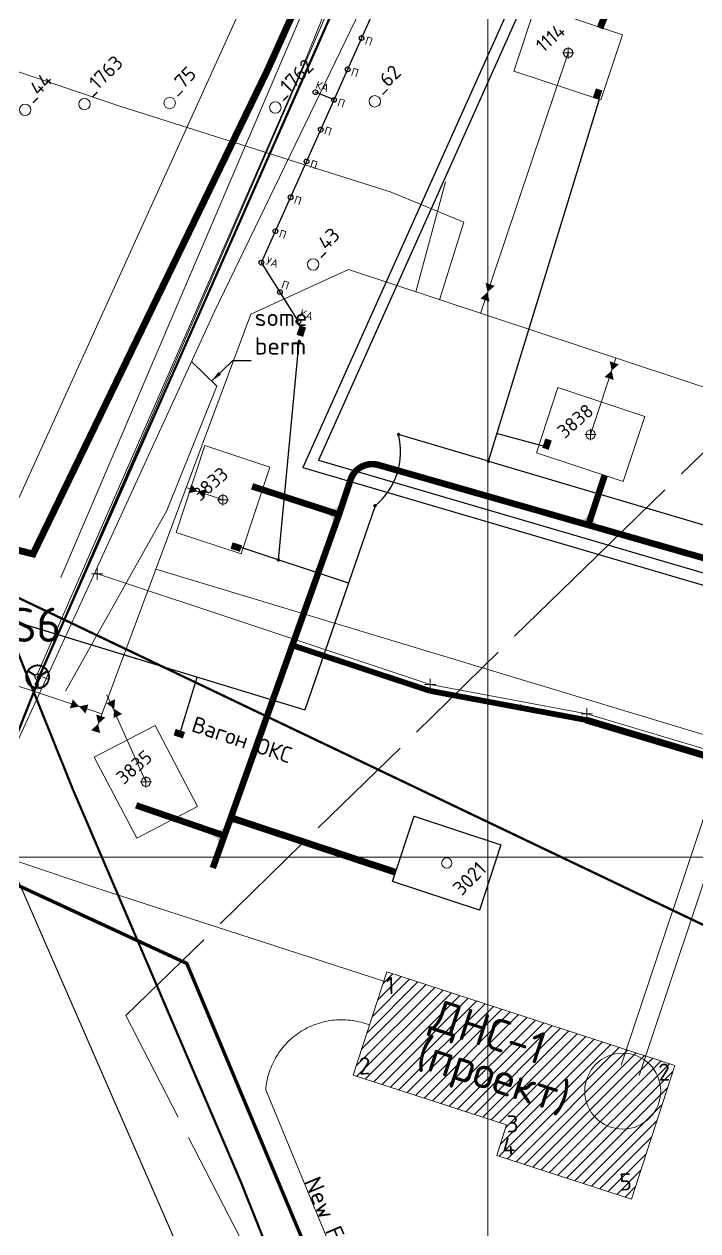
# Model space of a CAD drawing. Header units: millimetres. Extents: x 519 to 9564855, y -810 to 5021775.
# Drawn here: x 9528594 to 9529184, y 4998673 to 4999729 of the extents above; entities that cross this region are included whole.
import ezdxf

# ---------------------------------------------------------------- set-up
doc = ezdxf.new("R2010")
doc.units = ezdxf.units.MM
doc.header["$LTSCALE"] = 2
doc.header["$MEASUREMENT"] = 0
doc.header["$PDMODE"] = 2
doc.header["$PDSIZE"] = 5
for name, pattern in [('92051501$0$DASHED', [0.75, 0.5, -0.25]), ('92051501$0$GROUND1', [60, 50, -10]), ('92051501$0$GROUND2', [35, 25, -10]), ('DASHED', [0.75, 0.5, -0.25]), ('DASHED2', [9.525, 6.35, -3.175])]:
    doc.linetypes.add(name, pattern=pattern)
for name, color, linetype in [('Existing roads', 41, 'Continuous'), ('FIBERGLASS', 212, 'Continuous'), ('Future Roads', 44, 'Continuous'), ('GRID_PULKOVO', 7, 'Continuous'), ('OilColl&Flowlines', 3, 'Continuous'), ('OLD WELLS(dr.bfr2000)', 24, 'Continuous'), ('PAS_CONTROL', 7, 'Continuous'), ('PPLINE_WAT', 7, 'WTR_LINE'), ('ROAD_FIELD', 255, '92051501$0$GROUND2'), ('stage 7.frame', 7, 'Continuous'), ('Stage 9.Frame&Text', 7, 'Continuous'), ('МГ-земельный участок', 7, 'Continuous'), ('Скважины на 2015 год', 7, 'Continuous')]:
    doc.layers.add(name, color=color, linetype=linetype)
for name, color, linetype, lineweight in [('PPLINE_GAS', 4, 'GAS_LINE', 30), ('WELLS(drilled after 2000y)', 6, 'Continuous', 40), ('Новый водовод', 5, 'g_122_vpr', 30), ('СНГ_трубопроводы', 244, 'Continuous', 50), ('Электро', 1, 'Continuous', 30), ('Электроснаб', 1, 'Continuous', 18), ('Электроснабжене', 1, 'Continuous', 18)]:
    doc.layers.add(name, color=color, linetype=linetype, lineweight=lineweight)
doc.styles.add('92051501$0$STANDARD', font='simplex.shx')
doc.styles.add('Elect', font='isocpeur.ttf')
doc.styles.add('Line_GUGK', font='')
doc.styles.get("Standard").update_dxf_attribs({"font": 'isocpeur.ttf', "width": 0.5})
doc.styles.get('Line_GUGK').set_extended_font_data('Bm431', italic=True)
doc.linetypes.add('g_122_vpr', pattern='A,2,-2,3,-0.6,["Впр",Line_GUGK,S=2,R=0,X=0,Y=-1],-6.4,3,-2,8,-2,8,-2,6', length=45)
doc.linetypes.add('GAS_LINE', pattern='A,0.5,-0.2,["G",92051501$0$STANDARD,S=0.1,R=0,X=-0.1,Y=-0.05],-0.05', length=0.75)
doc.linetypes.add('OIL_LINE', pattern='A,0.5,-0.2,["O",92051501$0$STANDARD,S=0.1,R=0,X=-0.1,Y=-0.05],-0.05', length=0.75)
doc.linetypes.add('WTR_LINE', pattern='A,0.5,-0.2,["W",92051501$0$STANDARD,S=0.1,R=0,X=-0.1,Y=-0.05],-0.05', length=0.75)
doc.dimstyles.new('ISO-25', dxfattribs={"dimtxt": 15, "dimasz": 10, "dimexe": 5, "dimexo": 5, "dimgap": 5, "dimtad": 1, "dimtxsty": 'Standard', "dimblk": 'OBLIQUE', "dimcen": 50, "dimadec": 0, "dimazin": 0, "dimtfac": 1, "dimtmove": 0, "dimatfit": 3, "dimfxl": 0, "dimarcsym": 0})

# ---------------------------------------------------------------- blocks, each defined once
blk = doc.blocks.new('_Oblique')
at = {"color": 0, "linetype": 'ByBlock', "lineweight": -2}
blk.add_line((-0.5, -0.5), (0.5, 0.5), dxfattribs=at)
blk = doc.blocks.new('92051501$0$WELLPAD')
at = {"flags": 128}
blk.add_lwpolyline([(40, -30), (-40, -30), (-40, 30), (40, 30)], close=True, dxfattribs=at)

msp = doc.modelspace()

# ---------------------------------------------------------------- hatches: boundary and pattern name
at = {"layer": 'Existing roads', "lineweight": 0}
h = msp.add_hatch(color=256, dxfattribs=at)
edge = h.paths.add_edge_path()
edge.add_line((9528860.43191, 4999302.73974), (9528859.50634, 4999299.88609))
edge.add_arc((9528858.17095, 4999293.51196), 6.51252, 1.07752749, 78.16756632, ccw=False)
edge.add_line((9528864.68232, 4999293.63443), (9528866.9499, 4999300.62566))
edge.add_line((9528866.9499, 4999300.62566), (9528869.21748, 4999307.61688))
edge.add_arc((9528864.0176, 4999311.53786), 6.51252, -114.10819536, -37.01815656, ccw=False)
edge.add_line((9528861.35749, 4999305.59339), (9528860.43191, 4999302.73974))
h = msp.add_hatch(color=256, dxfattribs=at)
edge = h.paths.add_edge_path()
edge.add_line((9529090.61352, 4999299.56659), (9529087.76539, 4999300.50899))
edge.add_arc((9529081.39924, 4999301.88197), 6.51252, 270.73939806, 347.82943688, ccw=False)
edge.add_line((9529081.48328, 4999295.37), (9529088.46101, 4999293.0612))
edge.add_line((9529088.46101, 4999293.0612), (9529095.43873, 4999290.7524))
edge.add_arc((9529099.39033, 4999295.92905), 6.51252, 155.55367521, 232.64371401, ccw=False)
edge.add_line((9529093.46166, 4999298.62419), (9529090.61352, 4999299.56659))
h = msp.add_hatch(color=256, dxfattribs=at)
edge = h.paths.add_edge_path()
edge.add_line((9528760.0686, 4999021.37472), (9528759.14303, 4999018.52107))
edge.add_arc((9528757.80764, 4999012.14693), 6.51252, 1.07752749, 78.16756632, ccw=False)
edge.add_line((9528764.319, 4999012.2694), (9528766.58659, 4999019.26063))
edge.add_line((9528766.58659, 4999019.26063), (9528768.85417, 4999026.25185))
edge.add_arc((9528763.65428, 4999030.17283), 6.51252, -114.10819536, -37.01815656, ccw=False)
edge.add_line((9528760.99417, 4999024.22836), (9528760.0686, 4999021.37472))
at = {"layer": 'Future Roads', "linetype": 'ByBlock', "lineweight": 0, "ltscale": 25}
h = msp.add_hatch(color=256, dxfattribs=at)
edge = h.paths.add_edge_path()
edge.add_line((9528782.23125, 4999032.08306), (9528783.15682, 4999034.93671))
edge.add_arc((9528784.49221, 4999041.31085), 6.51252, -178.92247251, -101.83243368, ccw=False)
edge.add_line((9528777.98085, 4999041.18838), (9528775.71326, 4999034.19715))
edge.add_line((9528775.71326, 4999034.19715), (9528773.44568, 4999027.20592))
edge.add_arc((9528778.64556, 4999023.28494), 6.51252, -294.10819536, -217.01815656, ccw=False)
edge.add_line((9528781.30567, 4999029.22941), (9528782.23125, 4999032.08306))
at = {"layer": 'Скважины на 2015 год', "linetype": 'ByBlock', "lineweight": 0, "ltscale": 5}
h = msp.add_hatch(dxfattribs=at)
h.set_pattern_fill('ANSI31', color=5, scale=55, style=0)
h.paths.add_polyline_path([(9529163.58846, 4998817.94327), (9528911.56846, 4998899.83327), (9528882.21064, 4998809.4833), (9529016.30902, 4998765.9101), (9529007.65619, 4998739.28064), (9529125.5778, 4998700.96383)])
h.paths.add_polyline_path([(9529111.57036, 4998704.63677), (9529129.56419, 4998705.10787), (9529128.97532, 4998727.60016), (9529110.98149, 4998727.12906)], flags=25)
h.paths.add_polyline_path([(9529009.07568, 4998735.87204), (9529028.569, 4998736.3824), (9529027.98013, 4998758.87469), (9529008.48681, 4998758.36433)], flags=25)
h.paths.add_polyline_path([(9529012.81828, 4998755.39792), (9529030.81211, 4998755.86902), (9529030.22324, 4998778.36131), (9529012.22941, 4998777.89021)], flags=24)
h.paths.add_polyline_path([(9528907.40173, 4998876.3427), (9528922.39659, 4998876.73528), (9528921.80772, 4998899.22757), (9528906.81286, 4998898.83499)], flags=24)
h.paths.add_polyline_path([(9529145.6311, 4998800.6541), (9529163.62494, 4998801.1252), (9529163.03607, 4998823.61749), (9529145.04223, 4998823.1464)], flags=9)
h.paths.add_polyline_path([(9528920.20355, 4998802.78152), (9529078.10982, 4998751.7154), (9529096.2859, 4998807.91932), (9528938.37963, 4998858.98545)], flags=24)
h.paths.add_polyline_path([(9528936.47645, 4998840.5707), (9529048.2152, 4998804.43493), (9529063.14555, 4998850.60244), (9528951.40679, 4998886.73821)], flags=24)
h.paths.add_polyline_path([(9528883.63013, 4998806.0747), (9528901.62396, 4998806.5458), (9528901.03509, 4998829.03809), (9528883.04125, 4998828.567)], flags=25)
at = {"layer": 'Электро'}
msp.add_hatch(color=256, dxfattribs=at).paths.add_polyline_path([(9529091.74474, 4999664.43036), (9529097.35698, 4999662.57337), (9529100.06421, 4999670.75523), (9529094.45197, 4999672.61222)])
at = {"layer": 'Электро', "ltscale": 7.5}
for points in [[(9528832.66505, 4999457.05947), (9528838.28411, 4999455.22324), (9528840.96107, 4999463.41505), (9528835.34201, 4999465.25128)], [(9529047.57156, 4999358.24455), (9529053.19062, 4999356.40833), (9529055.86759, 4999364.60014), (9529050.24853, 4999366.43636)], [(9528776.66118, 4999275.52287), (9528774.82169, 4999269.90488), (9528783.01194, 4999267.22315), (9528784.85143, 4999272.84115)], [(9528726.86561, 4999112.26337), (9528725.02612, 4999106.64538), (9528733.21638, 4999103.96366), (9528735.05587, 4999109.58165)]]:
    msp.add_hatch(color=256, dxfattribs=at).paths.add_polyline_path(points)
at = {"layer": 'Электроснаб', "linetype": 'ByBlock', "lineweight": 0}
msp.add_hatch(color=1, dxfattribs=at).paths.add_polyline_path([(9529091.74474, 4999664.43036), (9529097.35698, 4999662.57337), (9529100.06421, 4999670.75523), (9529094.45197, 4999672.61222)])
at = {"layer": 'Электроснаб', "linetype": 'ByBlock', "lineweight": 0, "ltscale": 7.5}
for points in [[(9528832.66505, 4999457.05947), (9528838.28411, 4999455.22324), (9528840.96107, 4999463.41505), (9528835.34201, 4999465.25128)], [(9529047.57156, 4999358.24455), (9529053.19062, 4999356.40833), (9529055.86759, 4999364.60014), (9529050.24853, 4999366.43636)], [(9528776.66118, 4999275.52287), (9528774.82169, 4999269.90488), (9528783.01194, 4999267.22315), (9528784.85143, 4999272.84115)], [(9528726.86561, 4999112.26337), (9528725.02612, 4999106.64538), (9528733.21638, 4999103.96366), (9528735.05587, 4999109.58165)]]:
    msp.add_hatch(color=1, dxfattribs=at).paths.add_polyline_path(points)
at = {"layer": 'Электроснабжене', "linetype": 'ByBlock', "lineweight": 0}
msp.add_hatch(color=1, dxfattribs=at).paths.add_polyline_path([(9529091.74474, 4999664.43036), (9529097.35698, 4999662.57337), (9529100.06421, 4999670.75523), (9529094.45197, 4999672.61222)])
at = {"layer": 'Электроснабжене', "linetype": 'ByBlock', "lineweight": 0, "ltscale": 7.5}
for points in [[(9528832.66505, 4999457.05947), (9528838.28411, 4999455.22324), (9528840.96107, 4999463.41505), (9528835.34201, 4999465.25128)], [(9529047.57156, 4999358.24455), (9529053.19062, 4999356.40833), (9529055.86759, 4999364.60014), (9529050.24853, 4999366.43636)], [(9528776.66118, 4999275.52287), (9528774.82169, 4999269.90488), (9528783.01194, 4999267.22315), (9528784.85143, 4999272.84115)], [(9528726.86561, 4999112.26337), (9528725.02612, 4999106.64538), (9528733.21638, 4999103.96366), (9528735.05587, 4999109.58165)]]:
    msp.add_hatch(color=1, dxfattribs=at).paths.add_polyline_path(points)

# ---------------------------------------------------------------- linework, layer by layer
at = {"color": 0, "linetype": 'ByBlock', "lineweight": 0, "ltscale": 25}
for p, q in [((9528740.9, 4999433.4), (9528762.8, 4999412.1)), ((9528719.1, 4999303.5), (9528762.8, 4999412.1)), ((9528630.6, 4999145.4), (9528719.1, 4999303.5))]:
    msp.add_line(p, q, dxfattribs=at)
at = {"color": 5, "lineweight": 0, "ltscale": 80}
msp.add_line((9529028.63433, 4999133.55731), (9529028.4106, 4999130.86659), dxfattribs=at)
at = {"color": 5, "linetype": '92051501$0$DASHED', "lineweight": 0, "ltscale": 50, "const_width": 0.2}
msp.add_lwpolyline([(9528882.21064, 4998809.4833), (9528911.56846, 4998899.83327), (9529163.58846, 4998817.94327), (9529125.5778, 4998700.96383), (9529007.65619, 4998739.28064), (9529016.30902, 4998765.9101), (9528882.21064, 4998809.4833)], dxfattribs=at)
at = {"color": 5, "lineweight": 0, "ltscale": 80}
for p in [(9528658.08, 4999247.86), (9528949.5, 4999151.02), (9529086.5, 4999125.47)]:
    msp.add_point(p, dxfattribs=at)
at = {"layer": 'DEFPOINTS', "lineweight": 0, "ltscale": 80}
msp.add_point((9528658.08, 4999247.86), dxfattribs=at)
at = {"layer": 'DEFPOINTS', "color": 5, "lineweight": 0, "ltscale": 80}
msp.add_point((9528658.08, 4999247.86), dxfattribs=at)
at = {"layer": 'Existing roads', "lineweight": 0, "const_width": 6, "elevation": 0}
msp.add_lwpolyline([(9529098.06706, 4999725.29626), (9529142.28637, 4999836.82819)], dxfattribs=at)
at = {"layer": 'Existing roads', "lineweight": 0, "const_width": 5.7, "flags": 128}
msp.add_lwpolyline([(9528759.34942, 4998990.63947), (9528869.74502, 4999299.84584), (9528879.79845, 4999330.22957, -0.4023017074), (9528904.2882, 4999343.17519), (9529822.22452, 4999080.50772), (9529968.84441, 4999033.85959), (9530095.52172, 4998996.26986), (9530247.6434, 4998951.50905), (9530528.30128, 4998870.75569)], format="xyb", dxfattribs=at)
for points in [[(9529102.16578, 4999334.09623), (9529087.79507, 4999290.6647)], [(9528793.6477, 4999324.52778), (9528869.74502, 4999299.84584)], [(9528692.23157, 4999045.47902), (9528767.88223, 4999019.46024)]]:
    msp.add_lwpolyline(points, dxfattribs=at)
at = {"layer": 'FIBERGLASS', "lineweight": 0, "const_width": 2}
for points in [[(9528604.16921, 4999150.49247), (9528940.72, 4999913.7), (9528962.5, 4999903.48), (9529037.98, 5000080.4), (9528997.68, 5000092.66), (9529271.76, 5000686.06)], [(9528637.06814, 4999059.02785), (9528544.99095, 4999288.1334), (9528499.36737, 4999384.95153), (9528424.66621, 4999578.91928), (9528416.82596, 4999721.0156), (9528430.88916, 4999841.71112), (9528517.82, 5000065.15843)], [(9528920.47744, 4998373.22768), (9528783.67104, 4998716.52656), (9528637.06814, 4999059.02785)]]:
    msp.add_lwpolyline(points, dxfattribs=at)
at = {"layer": 'FIBERGLASS', "color": 3, "linetype": 'DASHED', "lineweight": 0, "ltscale": 0.07, "const_width": 3}
msp.add_lwpolyline([(9528010.58, 5000051.16), (9527699.68, 4999386.58), (9528736.56, 4998907.18), (9529366.4667, 4997403.7465)], dxfattribs=at)
at = {"layer": 'Future Roads', "linetype": 'ByBlock', "lineweight": 0, "ltscale": 25, "const_width": 6, "elevation": 0.00005}
for points in [[(9528517.44335, 4999286.64091), (9528602.1, 4999265.32), (9528806.81, 4999687.83), (9528922.33608, 4999944.01899)], [(9529085.66938, 4999120.14263), (9529573.69273, 4998974.16947)], [(9528919.20728, 4998986.88935), (9528775.04146, 4999034.59121)]]:
    msp.add_lwpolyline(points, dxfattribs=at)
at = {"layer": 'Future Roads', "lineweight": 0, "ltscale": 80, "const_width": 5}
for points in [[(9528949.05254, 4999145.63857), (9528830.55744, 4999184.89071)], [(9529086.05254, 4999120.08857), (9528949.05254, 4999145.63857), (9528949.05254, 4999145.63857)]]:
    msp.add_lwpolyline(points, dxfattribs=at)
at = {"layer": 'GRID_PULKOVO', "lineweight": 0}
for p, q in [((9529000, 5011000), (9529000, 4992000)), ((9519000, 4999000), (9533000, 4999000))]:
    msp.add_line(p, q, dxfattribs=at)
at = {"layer": 'OilColl&Flowlines', "lineweight": 0}
for p, q in [((9528951.5, 4999972.7), (9528835.1, 4999684.7)), ((9528835.1, 4999684.7), (9528605.7, 4999160)), ((9528605.7, 4999160), (9528615, 4999155.7))]:
    msp.add_line(p, q, dxfattribs=at)
at = {"layer": 'OilColl&Flowlines', "linetype": 'ByBlock', "lineweight": 0, "ltscale": 25}
for p, q in [((9529070.2, 4999703.7), (9528993.55356, 4999475.82604, -0.00005)), ((9528878.06753, 4999514.03827), (9528792.55293, 4999475.13999)), ((9528878.06753, 4999514.03827), (9530630.33138, 4998934.24594)), ((9528657.22239, 4999111.75825), (9528792.55293, 4999475.13999)), ((9529089.8, 4999369.8), (9529111.92271, 4999436.65983)), ((9528768.28748, 4999312.77106), (9528736.01209, 4999323.4504)), ((9528700.8, 4999066), (9528666.74122, 4999142.07686))]:
    msp.add_line(p, q, dxfattribs=at)
at = {"layer": 'OilColl&Flowlines', "color": 3, "linetype": 'ByBlock', "lineweight": 0, "ltscale": 25}
for p, q in [((9528662.29619, 4999125.38214), (9528088.168, 4999315.35076)), ((9528709.42084, 4999251.9185), (9530026.39746, 4998854.07403))]:
    msp.add_line(p, q, dxfattribs=at)
at = {"layer": 'OilColl&Flowlines', "lineweight": 0}
for points in [[(9528606.99852, 4999157.87424), (9528965.537, 4999983.755), (9529015.537, 5000082.155), (9528841.637, 5000154.355), (9528833.837, 5000138.555)], [(9528606.10365, 4999168.24635), (9528606.10365, 4999168.24635), (9528606.63338, 4999168.23597), (9528607.15271, 4999168.19442), (9528607.67205, 4999168.12171), (9528608.181, 4999168.03862), (9528608.67956, 4999167.91398), (9528609.16773, 4999167.77895), (9528609.65591, 4999167.61276), (9528610.12331, 4999167.4258), (9528610.58033, 4999167.21807), (9528611.02695, 4999166.98956), (9528611.4632, 4999166.74028), (9528611.88905, 4999166.47023), (9528612.29413, 4999166.1794), (9528612.68883, 4999165.8678), (9528613.06275, 4999165.54581), (9528613.42628, 4999165.20305), (9528613.76905, 4999164.83951), (9528614.10142, 4999164.46559), (9528614.41302, 4999164.0709), (9528614.70385, 4999163.66581), (9528614.9739, 4999163.23996), (9528615.22318, 4999162.80372), (9528615.45169, 4999162.35709), (9528615.66981, 4999161.90007), (9528615.85677, 4999161.42229), (9528616.02296, 4999160.9445), (9528616.15799, 4999160.44593), (9528616.27224, 4999159.94737), (9528616.36572, 4999159.43842), (9528616.43843, 4999158.91909), (9528616.47998, 4999158.38937), (9528616.49036, 4999157.85964), (9528616.49036, 4999157.85964), (9528616.47998, 4999157.31953), (9528616.43843, 4999156.78981), (9528616.36572, 4999156.27048), (9528616.27224, 4999155.76153), (9528616.15799, 4999155.26297), (9528616.02296, 4999154.7644), (9528615.85677, 4999154.27623), (9528615.66981, 4999153.80883), (9528615.45169, 4999153.35181), (9528615.22318, 4999152.90518), (9528614.9739, 4999152.46894), (9528614.70385, 4999152.04309), (9528614.41302, 4999151.638), (9528614.10142, 4999151.24331), (9528613.76905, 4999150.86939), (9528613.42628, 4999150.50585), (9528613.06275, 4999150.16309), (9528612.68883, 4999149.8411), (9528612.29413, 4999149.5295), (9528611.88905, 4999149.23867), (9528611.4632, 4999148.96862), (9528611.02695, 4999148.71934), (9528610.58033, 4999148.49083), (9528610.12331, 4999148.2831), (9528609.65591, 4999148.09614), (9528609.16773, 4999147.94034), (9528608.67956, 4999147.79492), (9528608.181, 4999147.68067), (9528607.67205, 4999147.58719), (9528607.15271, 4999147.52487), (9528606.63338, 4999147.48332), (9528606.10365, 4999147.47293), (9528606.10365, 4999147.47293), (9528605.56354, 4999147.48332), (9528605.03382, 4999147.52487), (9528604.51449, 4999147.58719), (9528604.00554, 4999147.68067), (9528603.49659, 4999147.79492), (9528603.00841, 4999147.94034), (9528602.52024, 4999148.09614), (9528602.05284, 4999148.2831), (9528601.58543, 4999148.49083), (9528601.13881, 4999148.71934), (9528600.70256, 4999148.96862), (9528600.2871, 4999149.23867), (9528599.88201, 4999149.5295), (9528599.48732, 4999149.8411), (9528599.1134, 4999150.16309), (9528598.74986, 4999150.50585), (9528598.4071, 4999150.86939), (9528598.07473, 4999151.24331), (9528597.77351, 4999151.638), (9528597.48268, 4999152.04309), (9528597.21263, 4999152.46894), (9528596.96335, 4999152.90518), (9528596.73484, 4999153.35181), (9528596.52711, 4999153.80883), (9528596.34015, 4999154.27623), (9528596.18434, 4999154.7644), (9528596.03893, 4999155.26297), (9528595.92468, 4999155.76153), (9528595.8312, 4999156.27048), (9528595.76888, 4999156.78981), (9528595.72733, 4999157.31953), (9528595.71694, 4999157.85964), (9528595.71694, 4999157.85964), (9528595.72733, 4999158.38937), (9528595.76888, 4999158.91909), (9528595.8312, 4999159.43842), (9528595.92468, 4999159.94737), (9528596.03893, 4999160.44593), (9528596.18434, 4999160.9445), (9528596.34015, 4999161.42229), (9528596.52711, 4999161.90007), (9528596.73484, 4999162.35709), (9528596.96335, 4999162.80372), (9528597.21263, 4999163.23996), (9528597.48268, 4999163.66581), (9528597.77351, 4999164.0709), (9528598.07473, 4999164.46559), (9528598.4071, 4999164.83951), (9528598.74986, 4999165.20305), (9528599.1134, 4999165.54581), (9528599.48732, 4999165.8678), (9528599.88201, 4999166.1794), (9528600.2871, 4999166.47023), (9528600.70256, 4999166.74028), (9528601.13881, 4999166.98956), (9528601.58543, 4999167.21807), (9528602.05284, 4999167.4258), (9528602.52024, 4999167.61276), (9528603.00841, 4999167.77895), (9528603.49659, 4999167.91398), (9528604.00554, 4999168.03862), (9528604.51449, 4999168.12171), (9528605.03382, 4999168.19442), (9528605.56354, 4999168.23597), (9528606.10365, 4999168.24635)], [(9528605.69857, 4999155.4707), (9528605.69857, 4999155.4707), (9528605.45968, 4999155.55379), (9528605.23117, 4999155.64727), (9528605.00266, 4999155.77191), (9528604.79493, 4999155.90694), (9528604.59758, 4999156.06274), (9528604.42101, 4999156.22893), (9528604.25482, 4999156.41589), (9528604.11979, 4999156.61324), (9528603.99515, 4999156.82097), (9528603.89128, 4999157.03909), (9528603.81858, 4999157.2676), (9528603.76664, 4999157.5065), (9528603.74587, 4999157.75578), (9528603.75626, 4999158.00506), (9528603.7978, 4999158.25434), (9528603.87051, 4999158.51401), (9528597.66964, 4999162.40902), (9528597.66964, 4999162.40902), (9528597.53462, 4999162.15974), (9528597.40998, 4999161.91046), (9528597.29572, 4999161.65079), (9528597.19186, 4999161.39113), (9528597.08799, 4999161.12107), (9528596.99451, 4999160.84063), (9528596.91141, 4999160.57058), (9528596.83871, 4999160.27975), (9528596.77639, 4999159.99931), (9528596.72445, 4999159.70848), (9528596.67252, 4999159.41765), (9528596.64136, 4999159.12682), (9528596.6102, 4999158.82561), (9528596.58943, 4999158.52439), (9528596.57904, 4999158.22318), (9528596.57904, 4999157.92196), (9528596.58943, 4999157.62075), (9528596.6102, 4999157.31953), (9528596.63097, 4999157.00793), (9528596.67252, 4999156.70672), (9528596.71407, 4999156.4055), (9528596.77639, 4999156.10429), (9528596.83871, 4999155.80307), (9528596.91141, 4999155.50186), (9528596.99451, 4999155.20065), (9528597.08799, 4999154.90982), (9528597.19186, 4999154.61899), (9528597.30611, 4999154.32816), (9528597.43075, 4999154.03733), (9528597.56578, 4999153.75689), (9528597.71119, 4999153.47645), (9528597.86699, 4999153.19601), (9528597.86699, 4999153.19601), (9528598.02279, 4999152.92596), (9528598.19937, 4999152.66629), (9528598.36555, 4999152.40662), (9528598.55251, 4999152.15734), (9528598.74986, 4999151.91845), (9528598.94721, 4999151.67955), (9528599.14456, 4999151.45104), (9528599.36268, 4999151.23292), (9528599.57041, 4999151.02519), (9528599.79892, 4999150.81745), (9528600.02743, 4999150.62011), (9528600.26632, 4999150.43315), (9528600.50522, 4999150.24618), (9528600.74411, 4999150.08), (9528600.99339, 4999149.91381), (9528601.25306, 4999149.75801), (9528601.50234, 4999149.60221), (9528601.77239, 4999149.46718), (9528602.03206, 4999149.33215), (9528602.30212, 4999149.20751), (9528602.57217, 4999149.09326), (9528602.85261, 4999148.98939), (9528603.12267, 4999148.88553), (9528603.40311, 4999148.80243), (9528603.69394, 4999148.71934), (9528603.97438, 4999148.64663), (9528604.25482, 4999148.58431), (9528604.54565, 4999148.53238), (9528604.83647, 4999148.48044), (9528605.11692, 4999148.44928), (9528605.40774, 4999148.42851), (9528605.69857, 4999148.40774), (9528605.69857, 4999155.4707)], [(9528604.23405, 4999159.28262), (9528604.23405, 4999159.28262), (9528604.44178, 4999159.5319), (9528604.68067, 4999159.75002), (9528604.94034, 4999159.9266), (9528605.20001, 4999160.06163), (9528605.48045, 4999160.15511), (9528605.77128, 4999160.22781), (9528606.06211, 4999160.25897), (9528606.35293, 4999160.25897), (9528606.63338, 4999160.22781), (9528606.91382, 4999160.16549), (9528607.17348, 4999160.0824), (9528607.41238, 4999159.96815), (9528607.64089, 4999159.83312), (9528607.82785, 4999159.66693), (9528607.99403, 4999159.49036), (9528608.12906, 4999159.28262), (9528614.21567, 4999163.09455), (9528614.21567, 4999163.09455), (9528614.07026, 4999163.33344), (9528613.90407, 4999163.56195), (9528613.73789, 4999163.79046), (9528613.56131, 4999164.01896), (9528613.37435, 4999164.23708), (9528613.18739, 4999164.4552), (9528612.97966, 4999164.66294), (9528612.77192, 4999164.87067), (9528612.5538, 4999165.06802), (9528612.33568, 4999165.26537), (9528612.09678, 4999165.45233), (9528611.85789, 4999165.6289), (9528611.619, 4999165.80548), (9528611.36972, 4999165.97166), (9528611.11005, 4999166.13785), (9528610.85038, 4999166.28327), (9528610.58033, 4999166.42868), (9528610.31027, 4999166.57409), (9528610.02983, 4999166.69873), (9528609.74939, 4999166.82337), (9528609.46895, 4999166.93763), (9528609.17812, 4999167.0415), (9528608.88729, 4999167.13498), (9528608.59646, 4999167.21807), (9528608.29525, 4999167.30116), (9528607.99403, 4999167.36348), (9528607.69282, 4999167.4258), (9528607.38122, 4999167.47774), (9528607.08, 4999167.5089), (9528606.7684, 4999167.54006), (9528606.4568, 4999167.55044), (9528606.1452, 4999167.56083), (9528606.1452, 4999167.56083), (9528605.8336, 4999167.55044), (9528605.522, 4999167.54006), (9528605.2104, 4999167.5089), (9528604.89879, 4999167.47774), (9528604.59758, 4999167.4258), (9528604.29637, 4999167.37387), (9528603.99515, 4999167.31155), (9528603.70432, 4999167.23884), (9528603.40311, 4999167.14536), (9528603.12267, 4999167.05188), (9528602.83184, 4999166.9584), (9528602.5514, 4999166.84415), (9528602.28134, 4999166.71951), (9528602.01129, 4999166.59487), (9528601.74123, 4999166.45984), (9528601.48157, 4999166.31443), (9528601.2219, 4999166.16901), (9528600.97262, 4999166.00282), (9528600.72334, 4999165.83664), (9528600.48444, 4999165.67045), (9528600.25593, 4999165.48349), (9528600.02743, 4999165.29653), (9528599.80931, 4999165.10957), (9528599.59119, 4999164.90183), (9528599.38345, 4999164.6941), (9528599.1861, 4999164.48636), (9528598.99914, 4999164.26824), (9528598.81218, 4999164.03974), (9528598.63561, 4999163.81123), (9528598.45903, 4999163.58272), (9528598.30323, 4999163.34383), (9528598.14743, 4999163.09455), (9528604.23405, 4999159.28262)], [(9528608.4926, 4999158.51401), (9528608.4926, 4999158.51401), (9528608.55492, 4999158.24395), (9528608.58608, 4999157.9739), (9528608.58608, 4999157.71423), (9528608.5653, 4999157.46495), (9528608.52376, 4999157.21567), (9528608.46144, 4999156.97677), (9528608.36796, 4999156.75865), (9528608.26409, 4999156.55092), (9528608.12906, 4999156.35357), (9528607.96287, 4999156.16661), (9528607.7863, 4999156.01081), (9528607.58895, 4999155.85501), (9528607.37083, 4999155.73037), (9528607.13194, 4999155.6265), (9528606.87227, 4999155.53302), (9528606.59183, 4999155.4707), (9528606.59183, 4999148.40774), (9528606.59183, 4999148.40774), (9528606.87227, 4999148.41812), (9528607.15271, 4999148.4389), (9528607.43315, 4999148.47006), (9528607.71359, 4999148.5116), (9528607.99403, 4999148.56354), (9528608.27448, 4999148.61547), (9528608.55492, 4999148.68818), (9528608.83536, 4999148.76089), (9528609.1158, 4999148.84398), (9528609.39624, 4999148.93746), (9528609.67668, 4999149.04133), (9528609.94674, 4999149.14519), (9528610.21679, 4999149.26983), (9528610.48684, 4999149.39447), (9528610.7569, 4999149.5295), (9528611.01657, 4999149.67492), (9528611.27623, 4999149.82033), (9528611.5359, 4999149.98652), (9528611.78518, 4999150.1527), (9528612.03446, 4999150.32928), (9528612.27336, 4999150.50585), (9528612.51225, 4999150.7032), (9528612.74076, 4999150.90055), (9528612.96927, 4999151.10828), (9528613.18739, 4999151.31602), (9528613.39512, 4999151.54452), (9528613.60286, 4999151.77303), (9528613.80021, 4999152.01193), (9528613.98717, 4999152.25082), (9528614.17413, 4999152.5001), (9528614.34031, 4999152.75977), (9528614.5065, 4999153.02982), (9528614.5065, 4999153.02982), (9528614.6623, 4999153.31026), (9528614.80772, 4999153.59071), (9528614.94274, 4999153.88153), (9528615.06738, 4999154.16197), (9528615.17125, 4999154.4528), (9528615.27512, 4999154.75402), (9528615.3686, 4999155.04485), (9528615.45169, 4999155.33567), (9528615.5244, 4999155.63689), (9528615.59711, 4999155.9381), (9528615.64904, 4999156.22893), (9528615.69059, 4999156.53014), (9528615.72175, 4999156.83136), (9528615.75291, 4999157.13257), (9528615.76329, 4999157.4234), (9528615.77368, 4999157.72462), (9528615.77368, 4999158.02583), (9528615.75291, 4999158.31666), (9528615.73213, 4999158.60749), (9528615.70097, 4999158.9087), (9528615.66981, 4999159.19953), (9528615.61788, 4999159.47997), (9528615.56595, 4999159.7708), (9528615.49324, 4999160.05124), (9528615.42053, 4999160.33168), (9528615.33744, 4999160.61212), (9528615.24396, 4999160.89256), (9528615.15048, 4999161.16262), (9528615.03622, 4999161.42229), (9528614.92197, 4999161.69234), (9528614.79733, 4999161.95201), (9528614.6623, 4999162.20129), (9528608.4926, 4999158.51401)], [(9528606.18675, 4999158.51401), (9528606.18675, 4999158.51401), (9528606.05172, 4999158.50362), (9528605.92708, 4999158.46207), (9528605.82321, 4999158.39975), (9528605.71934, 4999158.32705), (9528605.64664, 4999158.22318), (9528605.58432, 4999158.11931), (9528605.54277, 4999157.99467), (9528605.53238, 4999157.85964), (9528605.53238, 4999157.85964), (9528605.54277, 4999157.72462), (9528605.58432, 4999157.61036), (9528605.64664, 4999157.49611), (9528605.71934, 4999157.40263), (9528605.82321, 4999157.31953), (9528605.92708, 4999157.2676), (9528606.05172, 4999157.22605), (9528606.18675, 4999157.21567), (9528606.18675, 4999157.21567), (9528606.32177, 4999157.22605), (9528606.43603, 4999157.2676), (9528606.55028, 4999157.31953), (9528606.64376, 4999157.40263), (9528606.72686, 4999157.49611), (9528606.77879, 4999157.61036), (9528606.82034, 4999157.72462), (9528606.83072, 4999157.85964), (9528606.83072, 4999157.85964), (9528606.82034, 4999157.99467), (9528606.77879, 4999158.11931), (9528606.72686, 4999158.22318), (9528606.64376, 4999158.32705), (9528606.55028, 4999158.39975), (9528606.43603, 4999158.46207), (9528606.32177, 4999158.50362), (9528606.18675, 4999158.51401)]]:
    msp.add_lwpolyline(points, dxfattribs=at)
at = {"layer": 'OilColl&Flowlines', "linetype": 'OIL_LINE', "lineweight": 0, "const_width": 2}
msp.add_lwpolyline([(9528762.92328, 4997358.98583), (9528297.437, 4998279.355), (9528285.137, 4998336.055), (9528283.47331, 4998373.34937), (9528287.937, 4998419.555), (9528301.837, 4998468.255), (9528524.737, 4998947.655), (9528607.837, 4999157.455), (9528606.637, 4999158.055)], dxfattribs=at)
at = {"layer": 'OilColl&Flowlines', "linetype": 'ByBlock', "lineweight": 0, "ltscale": 25}
for points in [[(9528997.98921, 4999502.40445, -0.00005), (9529005.84632, 4999499.80468, -0.00005), (9528999.66629, 4999494.30011, -0.00005)], [(9528993.48627, 4999488.79555, -0.00005), (9528999.66629, 4999494.30011, -0.00005), (9529001.34338, 4999486.19577, -0.00005)], [(9529102.11922, 4999420.20434), (9529108.29924, 4999425.7089), (9529109.97632, 4999417.60456)], [(9529106.62216, 4999433.81324), (9529114.47926, 4999431.21347), (9529108.29924, 4999425.7089)], [(9528737.87116, 4999318.4766), (9528740.47093, 4999326.33371), (9528745.9755, 4999320.15369)], [(9528751.48007, 4999313.97366), (9528745.9755, 4999320.15369), (9528754.07984, 4999321.83077)], [(9528673.78525, 4999138.25318), (9528673.09764, 4999130.00574), (9528666.29896, 4999134.72495)], [(9528679.89632, 4999125.28654), (9528672.41003, 4999121.75831), (9528673.09764, 4999130.00574)], [(9528657.39304, 4999124.82402), (9528665.25015, 4999122.22425), (9528659.07012, 4999116.71968)], [(9528652.8901, 4999111.21512), (9528659.07012, 4999116.71968), (9528660.74721, 4999108.61534)]]:
    msp.add_solid(points, dxfattribs=at)
at = {"layer": 'OilColl&Flowlines', "color": 3, "lineweight": 0}
for points in [[(9528634.26376, 4999130.2989), (9528636.86353, 4999138.15601), (9528642.3681, 4999131.97598)], [(9528647.87267, 4999125.79596), (9528642.3681, 4999131.97598), (9528650.47244, 4999133.65307)]]:
    msp.add_solid(points, dxfattribs=at)
at = {"layer": 'OLD WELLS(dr.bfr2000)', "lineweight": 0}
for centre in [(9528595.1, 4999653.9), (9528647, 4999658.9), (9528721.6, 4999659.8), (9528814, 4999655.9), (9528901, 4999661.3), (9528847.1, 4999518.6)]:
    msp.add_circle(centre, 5, dxfattribs=at)
at = {"layer": 'PPLINE_GAS', "linetype": 'GAS_LINE', "lineweight": 0, "ltscale": 20}
for p, q in [((9528931.1335, 4999957.38371), (9528626.26169, 4999244.79583)), ((9528760.86, 4999477.57), (9528888.5, 4999741.42)), ((9528532.56, 4998980.01), (9528760.86, 4999477.57))]:
    msp.add_line(p, q, dxfattribs=at)
at = {"layer": 'PPLINE_GAS', "lineweight": 0, "ltscale": 80}
for p, q in [((9528949.5, 4999151.02), (9528655.91571, 4999248.85306)), ((9528949.5, 4999151.02), (9529086.5, 4999125.47)), ((9529086.5, 4999125.47), (9529573.22, 4998980.2))]:
    msp.add_line(p, q, dxfattribs=at)
at = {"layer": 'PPLINE_WAT', "lineweight": 0, "ltscale": 20}
msp.add_lwpolyline([(9528861.91772, 4999915.10427), (9528146.057, 4998336.879), (9528316.42417, 4992547.4023)], dxfattribs=at)
at = {"layer": 'ROAD_FIELD', "linetype": '92051501$0$GROUND1', "lineweight": 0}
msp.add_lwpolyline([(9529585.07021, 4999739.68707), (9529094.92907, 4999263.14809), (9528683.32141, 4998861.5256), (9528930.86741, 4998380.17308), (9529141.037, 4998211.955), (9529426.18971, 4997928.22589), (9529598.45821, 4997718.90947)], dxfattribs=at)
at = {"layer": 'stage 7.frame', "color": 0, "linetype": 'ByBlock', "lineweight": 0}
for points in [[(9529042.38202, 4999353.87759), (9529118.36254, 4999328.73701), (9529137.21798, 4999385.72241), (9529061.23745, 4999410.86299)], [(9528752.27759, 4999360.21798), (9528727.13701, 4999284.23746), (9528784.12241, 4999265.38202), (9528809.26299, 4999341.36255)], [(9528655.62973, 4999087.48568), (9528692.82143, 4999016.62055), (9528745.97027, 4999044.51433), (9528708.77857, 4999115.37945)]]:
    msp.add_lwpolyline(points, close=True, dxfattribs=at)
for centre in [(9529089.8, 4999369.8), (9528768.2, 4999312.8), (9528700.8, 4999066)]:
    msp.add_circle(centre, 4, dxfattribs=at)
at = {"layer": 'stage 7.frame', "color": 0, "linetype": 'ByBlock', "lineweight": 0, "ltscale": 80}
msp.add_point((9529089.8, 4999369.8), dxfattribs=at)
at = {"layer": 'stage 7.frame', "color": 0, "linetype": 'ByBlock', "lineweight": 0}
for p in [(9528768.2, 4999312.8), (9528700.8, 4999066)]:
    msp.add_point(p, dxfattribs=at)
at = {"layer": 'Stage 9.Frame&Text', "color": 0, "linetype": 'ByBlock', "lineweight": 0, "elevation": 0.00005}
msp.add_lwpolyline([(9529022.79218, 4999687.68591), (9529098.7727, 4999662.54533), (9529117.62814, 4999719.53072), (9529041.64761, 4999744.6713)], close=True, dxfattribs=at)
at = {"layer": 'Stage 9.Frame&Text', "color": 7, "lineweight": 0, "elevation": 0.00005}
msp.add_lwpolyline([(9528916.59218, 4998978.98591), (9528992.5727, 4998953.84533), (9529011.42814, 4999010.83072), (9528935.44761, 4999035.9713)], close=True, dxfattribs=at)
at = {"layer": 'Stage 9.Frame&Text', "color": 0, "linetype": 'ByBlock', "lineweight": 0}
msp.add_circle((9529070.2, 4999703.7), 4, dxfattribs=at)
at = {"layer": 'Stage 9.Frame&Text', "color": 7, "linetype": 'ByBlock', "lineweight": 0}
msp.add_circle((9528964, 4998995), 4.48341, dxfattribs=at)
at = {"layer": 'Stage 9.Frame&Text', "color": 0, "linetype": 'ByBlock', "lineweight": 0}
msp.add_point((9529070.2, 4999703.7), dxfattribs=at)
at = {"layer": 'WELLS(drilled after 2000y)', "linetype": 'ByBlock', "lineweight": 0}
for points, elevation in [([(9528417.0575, 4999704.7889), (9528396.87416, 4999681.86364), (9528384.2574, 4999685.598), (9528276.7911, 4999712.9521), (9528157.6439, 4999744.2049), (9528096.7473, 4999766.384), (9527914.2923, 4999844.8021), (9527943.7539, 4999908.8986), (9528010.228, 4999879.5717), (9528143.3279, 4999859.9025), (9528157.229, 4999857.0016), (9528301.1834, 4999801.64095), (9528344.64287, 4999788.32379), (9528432.11843, 4999745.0206), (9528472.96328, 4999727.91254), (9528493.38251, 4999719.35985), (9528678.1303, 4999657.0074), (9528915.3462, 4999581.7233), (9528978.88612, 4999555.64747), (9528957.63047, 4999487.71234), (9528957.63047, 4999487.71234)], -25.007), ([(9528936.88413, 4999494.57692), (9528962.77769, 4999590.93116)], -25.12)]:
    msp.add_lwpolyline(points, dxfattribs=dict(at, elevation=elevation))
at = {"layer": 'МГ-земельный участок', "color": 0, "linetype": 'DASHED2', "lineweight": 25, "ltscale": 5, "const_width": 2}
msp.add_lwpolyline([(9522167.80801, 4999999.48247), (9521654, 5002362), (9522840, 5002532), (9525642, 5002155), (9528521, 5002235), (9531281, 5003464), (9533105, 5001043), (9546614, 4998215), (9544978, 4995525), (9543652, 4996420), (9539605, 4995735), (9529554.6705, 4998798.09585), (9529554.71722, 4998845.23995), (9529525.402, 4998845.269), (9529525.36994, 4998882.97318), (9529309.91997, 4998882.84552), (9526935, 5000017), (9526935, 4999132), (9522906, 5001105), (9522683.367, 5000265.06642), (9522496, 5000315)], close=True, dxfattribs=at)
at = {"layer": 'Новый водовод', "color": 5, "linetype": 'WTR_LINE', "lineweight": 0, "ltscale": 40, "const_width": 1}
msp.add_lwpolyline([(9528535.17, 4999139.04), (9528556.0735, 4999055.20681), (9528834.00933, 4998417.68603)], dxfattribs=at)
at = {"layer": 'Скважины на 2015 год', "color": 5, "linetype": 'ByBlock', "lineweight": 0, "ltscale": 5}
for p, q in [((9528911.56846, 4998899.83327), (9528882.21064, 4998809.4833)), ((9529163.58846, 4998817.94327), (9528911.56846, 4998899.83327)), ((9529125.5778, 4998700.96383), (9529163.58846, 4998817.94327)), ((9528882.21064, 4998809.4833), (9529016.30902, 4998765.9101)), ((9529016.30902, 4998765.9101), (9529007.65619, 4998739.28064)), ((9529007.65619, 4998739.28064), (9529125.5778, 4998700.96383))]:
    msp.add_line(p, q, dxfattribs=at)
at = {"layer": 'СНГ_трубопроводы', "color": 240, "lineweight": 0, "ltscale": 2, "extrusion": (2.08603e-06, -2.06449e-07, 1)}
msp.add_line((9528656.20281, 4998973.66406), (9525711.30717, 4999960.70714), dxfattribs=at)
at = {"layer": 'СНГ_трубопроводы', "lineweight": 0, "ltscale": 2}
for p, q in [((9529221.40964, 4999132.90184), (9529116.62052, 4998818.29711)), ((9529232.5719, 4999110.08534), (9529132.32428, 4998809.1154))]:
    msp.add_line(p, q, dxfattribs=at)
at = {"layer": 'СНГ_трубопроводы', "color": 240, "lineweight": 0, "ltscale": 2}
msp.add_line((9528656.20281, 4998973.66406), (9528908.91642, 4998891.6715), dxfattribs=at)
at = {"layer": 'СНГ_трубопроводы', "color": 5, "linetype": '92051501$0$GROUND1', "lineweight": 0, "ltscale": 2}
msp.add_line((9528805.64144, 4998796.53896), (9529833.59135, 4996305.82954), dxfattribs=at)
at = {"layer": 'СНГ_трубопроводы', "lineweight": 0, "ltscale": 2}
msp.add_circle((9529117.9475, 4998795.49035), 33.20665, dxfattribs=at)
at = {"layer": 'СНГ_трубопроводы', "color": 5, "linetype": '92051501$0$GROUND1', "lineweight": 0, "ltscale": 2}
msp.add_arc((9528871.88676, 4998791.46731), 66.43917, 68.33068488, 175.62205903, dxfattribs=at)
at = {"layer": 'Электро'}
for p, q in [((9529173.41683, 5000064.61186, 0), (9528851.66755, 4999347.46171, 0)), ((9529067.58464, 4999852.57818, 0), (9528838.02779, 4999340.91665, 0)), ((9528801.89456, 4999520.16347), (9528928.87227, 4999804.90108)), ((9528865.38341, 4999662.53227), (9528849.11847, 4999669.25719)), ((9528834.25554, 4999468.72236), (9528801.89456, 4999520.16347)), ((9528838.02779, 4999340.91665, 0), (9529709.2369, 4999084.85704, 0)), ((9528851.66755, 4999347.46171, 0), (9529712.77426, 4999094.80785, 0)), ((9529000.4582, 4999346.55033, 0), (9529735.16371, 4999128.563)), ((9528730.47831, 4999108.11701), (9528745.60859, 4999157.71482, 0))]:
    msp.add_line(p, q, dxfattribs=at)
at = {"layer": 'Электро', "ltscale": 0.5}
for p, q in [((9529000.38825, 4999346.57108, 0), (9529097.43791, 4999662.27014, 0)), ((9529000.38825, 4999346.57108, 0), (9528921.79557, 4999369.88955, 0)), ((9529050.59509, 4999358.98465, 0), (9529007.65505, 4999370.83379, 0))]:
    msp.add_line(p, q, dxfattribs=at)
at = {"layer": 'Электро', "ltscale": 0.0025}
for p, q in [((9528816.65284, 4999260.24071, 0), (9528834.9843, 4999451.31721, 0)), ((9528901.26113, 4999307.49036, 0), (9528839.8686, 4999128.95991, 0)), ((9528877.98958, 4999239.67999, 0), (9528783.38845, 4999271.39544)), ((9528412.04606, 4999259.4712), (9528839.8686, 4999128.95991, 0))]:
    msp.add_line(p, q, dxfattribs=at)
at = {"layer": 'Электро'}
for centre in [(9528889.51882, 4999716.65405), (9528877.29146, 4999689.23514), (9528849.11847, 4999669.25719), (9528865.38341, 4999662.53227), (9528853.77424, 4999636.49961), (9528841.3625, 4999608.66724), (9528827.37198, 4999577.29459), (9528814.15597, 4999547.65872), (9528801.89456, 4999520.16347), (9528818.07505, 4999494.44291), (9528834.25554, 4999468.72236)]:
    msp.add_circle(centre, 2.07196, dxfattribs=at)
at = {"layer": 'Электро', "ltscale": 0.5}
for centre, start, end in [((9528834.9843, 4999451.31721, 0), 162, 342), ((9528834.9843, 4999451.31721, 0), 342, 162), ((9528921.79557, 4999369.88955, 0), 162, 342), ((9528921.79557, 4999369.88955, 0), 342, 162), ((9529000.3183, 4999346.59183, 0), 162, 342), ((9529000.3183, 4999346.59183, 0), 342, 162), ((9528901.26113, 4999307.49036, 0), 161.99999995, 342), ((9528901.26113, 4999307.49036, 0), 342, 161.99999995), ((9528816.65309, 4999260.24332, 0), 162, 342), ((9528816.65309, 4999260.24332, 0), 342, 162)]:
    msp.add_arc(centre, 1, start, end, dxfattribs=at)
at = {"layer": 'Электро', "ltscale": 2}
msp.add_arc((9528862.5874, 4999354.79553, 0), 61.10186, 309.26727405, 14.30186162, dxfattribs=at)
at = {"layer": 'Электроснаб', "color": 1, "lineweight": 0}
for p, q in [((9529173.41683, 5000064.61186, 0), (9528851.66755, 4999347.46171, 0)), ((9529067.58464, 4999852.57818, 0), (9528838.02779, 4999340.91665, 0)), ((9528838.02779, 4999340.91665, 0), (9529709.2369, 4999084.85704, 0)), ((9528851.66755, 4999347.46171, 0), (9529712.77426, 4999094.80785, 0))]:
    msp.add_line(p, q, dxfattribs=at)
at = {"layer": 'Электроснаб', "color": 1, "linetype": 'ByBlock', "lineweight": 0}
for p, q in [((9528801.89456, 4999520.16347), (9528928.87227, 4999804.90108)), ((9528865.38341, 4999662.53227), (9528849.11847, 4999669.25719)), ((9528834.25554, 4999468.72236), (9528801.89456, 4999520.16347)), ((9529000.4582, 4999346.55033, 0), (9529735.16371, 4999128.563)), ((9528730.47831, 4999108.11701), (9528745.60859, 4999157.71482, 0))]:
    msp.add_line(p, q, dxfattribs=at)
at = {"layer": 'Электроснаб', "color": 1, "linetype": 'ByBlock', "lineweight": 0, "ltscale": 0.5}
for p, q in [((9529000.38825, 4999346.57108, 0), (9529097.43791, 4999662.27014, 0)), ((9529000.38825, 4999346.57108, 0), (9528921.79557, 4999369.88955, 0)), ((9529050.59509, 4999358.98465, 0), (9529007.65505, 4999370.83379, 0))]:
    msp.add_line(p, q, dxfattribs=at)
at = {"layer": 'Электроснаб', "color": 1, "linetype": 'ByBlock', "lineweight": 0, "ltscale": 0.0025}
for p, q in [((9528816.65284, 4999260.24071, 0), (9528834.9843, 4999451.31721, 0)), ((9528901.26113, 4999307.49036, 0), (9528839.8686, 4999128.95991, 0)), ((9528877.98958, 4999239.67999, 0), (9528783.38845, 4999271.39544)), ((9528412.04606, 4999259.4712), (9528839.8686, 4999128.95991, 0))]:
    msp.add_line(p, q, dxfattribs=at)
at = {"layer": 'Электроснаб', "color": 1, "linetype": 'ByBlock', "lineweight": 0}
for centre in [(9528889.51882, 4999716.65405), (9528877.29146, 4999689.23514), (9528849.11847, 4999669.25719), (9528865.38341, 4999662.53227), (9528853.77424, 4999636.49961), (9528841.3625, 4999608.66724), (9528827.37198, 4999577.29459), (9528814.15597, 4999547.65872), (9528801.89456, 4999520.16347), (9528818.07505, 4999494.44291), (9528834.25554, 4999468.72236)]:
    msp.add_circle(centre, 2.07196, dxfattribs=at)
at = {"layer": 'Электроснаб', "color": 1, "linetype": 'ByBlock', "lineweight": 0, "ltscale": 0.5}
for centre, start, end in [((9528834.9843, 4999451.31721, 0), 162, 342), ((9528834.9843, 4999451.31721, 0), 342, 162), ((9528921.79557, 4999369.88955, 0), 162, 342), ((9528921.79557, 4999369.88955, 0), 342, 162), ((9529000.3183, 4999346.59183, 0), 162, 342), ((9529000.3183, 4999346.59183, 0), 342, 162), ((9528901.26113, 4999307.49036, 0), 161.99999995, 342), ((9528901.26113, 4999307.49036, 0), 342, 161.99999995), ((9528816.65309, 4999260.24332, 0), 162, 342), ((9528816.65309, 4999260.24332, 0), 342, 162)]:
    msp.add_arc(centre, 1, start, end, dxfattribs=at)
at = {"layer": 'Электроснаб', "color": 1, "linetype": 'ByBlock', "lineweight": 0, "ltscale": 2}
msp.add_arc((9528862.5874, 4999354.79553, 0), 61.10186, 309.26727405, 14.30186162, dxfattribs=at)
at = {"layer": 'Электроснабжене', "color": 1, "lineweight": 0}
for p, q in [((9529117.88431, 4999940.83487, 0), (9528851.66755, 4999347.46171, 0)), ((9529067.58464, 4999852.57818, 0), (9528838.02779, 4999340.91665, 0)), ((9528838.02779, 4999340.91665, 0), (9529709.2369, 4999084.85704, 0)), ((9528851.66755, 4999347.46171, 0), (9529712.77426, 4999094.80785, 0))]:
    msp.add_line(p, q, dxfattribs=at)
at = {"layer": 'Электроснабжене', "color": 1, "linetype": 'ByBlock', "lineweight": 0}
for p, q in [((9528801.89456, 4999520.16347), (9528928.87227, 4999804.90108)), ((9528865.38341, 4999662.53227), (9528849.11847, 4999669.25719)), ((9528834.25554, 4999468.72236), (9528801.89456, 4999520.16347)), ((9529000.4582, 4999346.55033, 0), (9529735.16371, 4999128.563)), ((9528730.47831, 4999108.11701), (9528745.60859, 4999157.71482, 0))]:
    msp.add_line(p, q, dxfattribs=at)
at = {"layer": 'Электроснабжене', "color": 1, "linetype": 'ByBlock', "lineweight": 0, "ltscale": 0.5}
for p, q in [((9529000.38825, 4999346.57108, 0), (9529097.43791, 4999662.27014, 0)), ((9529000.38825, 4999346.57108, 0), (9528921.79557, 4999369.88955, 0)), ((9529050.59509, 4999358.98465, 0), (9529007.65505, 4999370.83379, 0))]:
    msp.add_line(p, q, dxfattribs=at)
at = {"layer": 'Электроснабжене', "color": 1, "linetype": 'ByBlock', "lineweight": 0, "ltscale": 0.0025}
for p, q in [((9528816.65284, 4999260.24071, 0), (9528834.9843, 4999451.31721, 0)), ((9528901.26113, 4999307.49036, 0), (9528839.8686, 4999128.95991, 0)), ((9528877.98958, 4999239.67999, 0), (9528783.38845, 4999271.39544)), ((9528412.04606, 4999259.4712), (9528839.8686, 4999128.95991, 0))]:
    msp.add_line(p, q, dxfattribs=at)
at = {"layer": 'Электроснабжене', "color": 1, "linetype": 'ByBlock', "lineweight": 0}
for centre in [(9528889.51882, 4999716.65405), (9528877.29146, 4999689.23514), (9528849.11847, 4999669.25719), (9528865.38341, 4999662.53227), (9528853.77424, 4999636.49961), (9528841.3625, 4999608.66724), (9528827.37198, 4999577.29459), (9528814.15597, 4999547.65872), (9528801.89456, 4999520.16347), (9528818.07505, 4999494.44291), (9528834.25554, 4999468.72236)]:
    msp.add_circle(centre, 2.07196, dxfattribs=at)
at = {"layer": 'Электроснабжене', "color": 1, "linetype": 'ByBlock', "lineweight": 0, "ltscale": 0.5}
for centre, start, end in [((9528834.9843, 4999451.31721, 0), 162, 342), ((9528834.9843, 4999451.31721, 0), 342, 162), ((9528921.79557, 4999369.88955, 0), 162, 342), ((9528921.79557, 4999369.88955, 0), 342, 162), ((9529000.3183, 4999346.59183, 0), 162, 342), ((9529000.3183, 4999346.59183, 0), 342, 162), ((9528901.26113, 4999307.49036, 0), 161.99999995, 342), ((9528901.26113, 4999307.49036, 0), 342, 161.99999995), ((9528816.65309, 4999260.24332, 0), 162, 342), ((9528816.65309, 4999260.24332, 0), 342, 162)]:
    msp.add_arc(centre, 1, start, end, dxfattribs=at)
at = {"layer": 'Электроснабжене', "color": 1, "linetype": 'ByBlock', "lineweight": 0, "ltscale": 2}
msp.add_arc((9528862.5874, 4999354.79553, 0), 61.10186, 309.26727405, 14.30186162, dxfattribs=at)

# ---------------------------------------------------------------- block references
at = {"layer": 'Stage 9.Frame&Text', "color": 7, "lineweight": 0, "xscale": 1.000397499139614, "yscale": 1.000397499139614, "zscale": 1.000397499139614, "rotation": 341.6915560444714}
msp.add_blockref('92051501$0$WELLPAD', (9528964.01016, 4998994.90831, 0.00005), dxfattribs=at)

# ---------------------------------------------------------------- texts
at = {"color": 0, "linetype": 'ByBlock', "lineweight": 0, "style": 'Elect'}
for s, p in [('some ', (9528796, 4999464.75)), ('berm', (9528796, 4999439.75))]:
    msp.add_text(s, height=15, rotation=0.00000003, dxfattribs=at).set_placement(p)
at = {"layer": 'FIBERGLASS', "color": 5, "lineweight": 0, "style": 'Elect'}
for s, p in [('1', (9528911.0523, 4998880.18956)), ('2', (9528887.2807, 4998809.92156)), ('2', (9529149.28167, 4998804.50096)), ('3', (9529016.46885, 4998759.24478)), ('4', (9529012.72625, 4998739.7189)), ('5', (9529115.22093, 4998708.48363))]:
    msp.add_text(s, height=15, rotation=1.49972364, dxfattribs=at).set_placement(p)
at = {"layer": 'FIBERGLASS', "color": 0, "lineweight": 0, "style": 'Elect'}
msp.add_text('New FG PS-1 line / Новая линия ФГ ЦДН-1', height=15, rotation=292.84669327, dxfattribs=at).set_placement((9528838.86502, 4998716.58372))
at = {"layer": 'OLD WELLS(dr.bfr2000)', "lineweight": 0, "style": 'Elect'}
for s, p in [(' _1763', (9528647, 4999658.9)), (' _75', (9528721.6, 4999659.8)), (' _1762', (9528814, 4999655.9)), (' _62', (9528901, 4999661.3)), (' _44', (9528595.1, 4999653.9)), (' _43', (9528847.1, 4999518.6))]:
    msp.add_text(s, height=12.5, rotation=44.99999992, dxfattribs=at).set_placement(p)
at = {"layer": 'PAS_CONTROL', "lineweight": 0, "style": 'Elect'}
msp.add_text(' _PAS6', height=30.011925, rotation=0.00000003, dxfattribs=at).set_placement((9528489.98667, 4999188.40879))
at = {"layer": 'stage 7.frame', "color": 0, "linetype": 'ByBlock', "lineweight": 0, "style": 'Elect'}
for s, p in [('3838', (9529067.17773, 4999365.67725)), ('3833', (9528748.07513, 4999310.75715)), ('3835', (9528681.308, 4999062.98318))]:
    msp.add_text(s, height=12, rotation=41, dxfattribs=at).set_placement(p)
at = {"layer": 'Stage 9.Frame&Text', "color": 0, "linetype": 'ByBlock', "lineweight": 0, "style": 'Elect'}
msp.add_text('1114', height=12, rotation=41, dxfattribs=at).set_placement((9529048.41931, 4999703.34218))
at = {"layer": 'Stage 9.Frame&Text', "color": 7, "lineweight": 0, "style": 'Elect'}
msp.add_text('3021', height=12.501563, rotation=45.31893965, dxfattribs=at).set_placement((9528977.01016, 4998965.65831, 0.00005))
at = {"layer": 'Stage 9.Frame&Text', "color": 5, "lineweight": 0, "style": 'Elect'}
for s, p in [('ДНС-1', (9528947.95771, 4998849.79146, 0.00012)), ('(проект)', (9528935.1968, 4998817.14863, 0.00012))]:
    msp.add_text(s, height=28.128516, rotation=342.07904382, dxfattribs=at).set_placement(p)
at = {"layer": 'Электро'}
for s, height, rotation, p in [('П', 7, 341.69155606, (9528891.84915, 4999711.53919)), ('П', 7, 341.69155606, (9528879.62179, 4999684.12029)), ('КА', 7, 341.69155606, (9528848.54605, 4999672.76834)), ('П', 7, 341.69155606, (9528867.71374, 4999657.41742)), ('П', 7, 341.69155606, (9528856.06918, 4999632.80071)), ('П', 7, 341.69155606, (9528843.69283, 4999603.55239)), ('П', 7, 341.69155606, (9528829.70231, 4999572.17973)), ('П', 7, 341.69155606, (9528816.4863, 4999542.54387)), ('УА', 7, 341.69155606, (9528805.25815, 4999518.80432)), ('П', 7, 341.69155606, (9528818.73124, 4999498.08392)), ('КА', 7, 341.69155606, (9528834.69674, 4999473.18936)), ('Вагон ОКС', 14, 341.691556, (9528739.71493, 4999110.47245, 0))]:
    msp.add_text(s, height=height, rotation=rotation, dxfattribs=at).set_placement(p)
at = {"layer": 'Электроснаб', "color": 1, "linetype": 'ByBlock', "lineweight": 0}
for s, height, rotation, p in [('П', 7, 341.69155606, (9528891.84915, 4999711.53919)), ('П', 7, 341.69155606, (9528879.62179, 4999684.12029)), ('КА', 7, 341.69155606, (9528848.54605, 4999672.76834)), ('П', 7, 341.69155606, (9528867.71374, 4999657.41742)), ('П', 7, 341.69155606, (9528856.06918, 4999632.80071)), ('П', 7, 341.69155606, (9528843.69283, 4999603.55239)), ('П', 7, 341.69155606, (9528829.70231, 4999572.17973)), ('П', 7, 341.69155606, (9528816.4863, 4999542.54387)), ('УА', 7, 341.69155606, (9528805.25815, 4999518.80432)), ('П', 7, 341.69155606, (9528818.73124, 4999498.08392)), ('КА', 7, 341.69155606, (9528834.69674, 4999473.18936)), ('Вагон ОКС', 14, 341.691556, (9528739.71493, 4999110.47245, 0))]:
    msp.add_text(s, height=height, rotation=rotation, dxfattribs=at).set_placement(p)
at = {"layer": 'Электроснабжене', "color": 1, "linetype": 'ByBlock', "lineweight": 0}
for s, height, rotation, p in [('П', 7, 341.69155606, (9528891.84915, 4999711.53919)), ('П', 7, 341.69155606, (9528879.62179, 4999684.12029)), ('КА', 7, 341.69155606, (9528848.54605, 4999672.76834)), ('П', 7, 341.69155606, (9528867.71374, 4999657.41742)), ('П', 7, 341.69155606, (9528856.06918, 4999632.80071)), ('П', 7, 341.69155606, (9528843.69283, 4999603.55239)), ('П', 7, 341.69155606, (9528829.70231, 4999572.17973)), ('П', 7, 341.69155606, (9528816.4863, 4999542.54387)), ('УА', 7, 341.69155606, (9528805.25815, 4999518.80432)), ('П', 7, 341.69155606, (9528818.73124, 4999498.08392)), ('КА', 7, 341.69155606, (9528834.69674, 4999473.18936)), ('Вагон ОКС', 14, 341.691556, (9528739.71493, 4999110.47245, 0))]:
    msp.add_text(s, height=height, rotation=rotation, dxfattribs=at).set_placement(p)

# ---------------------------------------------------------------- leaders
at = {"color": 0, "linetype": 'ByBlock', "lineweight": 0, "ltscale": 25}
msp.add_leader([(9528758.2873, 4999416.48906), (9528776.75, 4999434.5), (9528793, 4999434.5)], dimstyle='ISO-25', override={"dimgap": 5, "dimtad": 1, "dimtxsty": 'Elect'}, dxfattribs=at)

doc.saveas('drawing.dxf')
